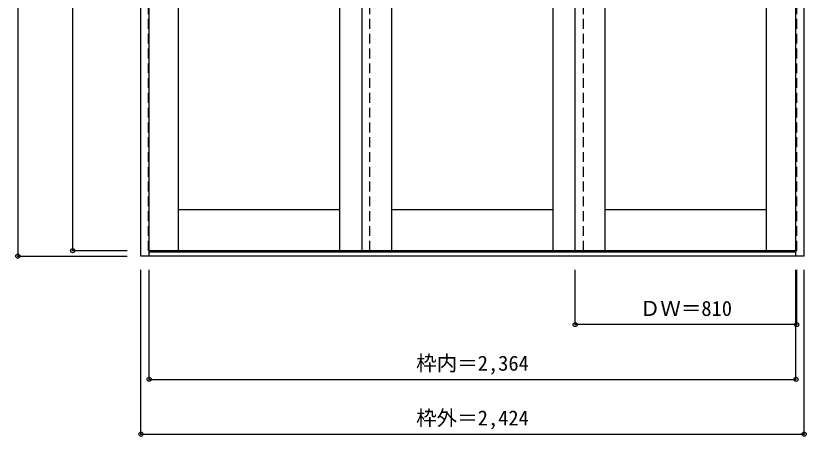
# Model space of a CAD drawing. Units: millimetres, scale not verified. Extents: x -1732 to 1244, y -2134 to 1143.
# Drawn here: x -1645 to 1244, y -2134 to -599 of the extents above; entities that cross this region are included whole.
import ezdxf
from ezdxf.enums import TextEntityAlignment as Align

# ---------------------------------------------------------------- set-up
doc = ezdxf.new("R2010")
doc.units = ezdxf.units.MM
doc.header["$LTSCALE"] = 30
doc.header["$PDMODE"] = 32
doc.header["$PDSIZE"] = 15
doc.linetypes.add('DASHED1', pattern=[1.8, 1.2, -0.6])
doc.layers.add('0-0', color=4, linetype='DASHED1')
doc.layers.add('0-1_寸法', color=7, linetype='Continuous')
doc.styles.add('ＭＳ ゴシック', font='')
doc.styles.get('ＭＳ ゴシック').set_extended_font_data('MS Gothic')

msp = doc.modelspace()

# ---------------------------------------------------------------- linework, layer by layer
at = {"layer": '0-0', "color": 3, "linetype": 'Continuous'}
for p, q in [((-1187.73, -1476.46), (-1187.73, 770.54)), ((-1157.73, -1476.46), (-1157.73, 770.54)), ((1206.27, -1476.46), (1206.27, 770.54)), ((1236.27, -1476.46), (1236.27, 770.54)), ((-1050.73, -1456.46), (-1050.73, 726.54)), ((-460.73, -1456.46), (-460.73, 726.54)), ((-380.73, 726.54), (-380.73, -1456.46)), ((-270.73, -1456.46), (-270.73, 726.54)), ((319.27, -1456.46), (319.27, 726.54)), ((399.27, -1456.46), (399.27, 726.54)), ((509.27, -1456.46), (509.27, 726.54)), ((1099.27, -1456.46), (1099.27, 726.54)), ((-1050.73, -1306.46), (-460.73, -1306.46)), ((-270.73, -1306.46), (319.27, -1306.46)), ((509.27, -1306.46), (1099.27, -1306.46)), ((-1157.73, -1456.46), (1206.27, -1456.46)), ((1206.27, -1461.46), (-1157.73, -1461.46)), ((1236.27, -1476.46), (-1187.73, -1476.46))]:
    msp.add_line(p, q, dxfattribs=at)
at = {"layer": '0-0'}
for p, q in [((-1160.73, -1456.46), (-1160.73, 726.54)), ((-350.73, -1456.46), (-350.73, 726.54)), ((429.27, -1456.46), (429.27, 726.54)), ((-1157.73, -1456.46), (-1160.73, -1456.46)), ((1206.27, -1456.46), (1209.27, -1456.46))]:
    msp.add_line(p, q, dxfattribs=at)
msp.add_lwpolyline([(1209.27, -1456.46), (1209.27, 726.54), (1206.27, 726.54)], dxfattribs=at)
at = {"layer": '0-1_寸法', "color": 4}
for p, q in [((-1637.73, 770.54), (-1637.73, -1476.46)), ((-1437.73, 726.54), (-1437.73, -1456.46)), ((-1437.73, -1456.46), (-1237.73, -1456.46)), ((-1637.73, -1476.46), (-1237.73, -1476.46)), ((-1187.73, -2126.46), (-1187.73, -1526.46)), ((-1157.73, -1926.46), (-1157.73, -1526.46)), ((399.27, -1726.46), (399.27, -1526.46)), ((1209.27, -1726.46), (1209.27, -1526.46)), ((1209.27, -1726.46), (399.27, -1726.46))]:
    msp.add_line(p, q, dxfattribs=at)
for points in [[(-1187.73, -2126.46), (1236.27, -2126.46), (1236.27, -1526.46)], [(-1157.73, -1926.46), (1206.27, -1926.46), (1206.27, -1526.46)]]:
    msp.add_lwpolyline(points, dxfattribs=at)
at = {"layer": '0-1_寸法'}
for p in [(-1637.73, -1476.46), (-1437.73, -1456.46), (399.27, -1726.46), (1209.27, -1726.46), (-1157.73, -1926.46), (1206.27, -1926.46), (-1187.73, -2126.46), (1236.27, -2126.46)]:
    msp.add_point(p, dxfattribs=at)

# ---------------------------------------------------------------- texts
at = {"layer": '0-1_寸法', "style": 'ＭＳ ゴシック'}
for s, p in [('ＤＷ＝810', (635.52, -1711.46)), ('枠内＝2,364', (-181.98, -1911.46)), ('枠外＝2,424', (-181.98, -2111.46))]:
    msp.add_text(s, height=54.99, dxfattribs=at).set_placement(p, align=Align.BOTTOM_LEFT)

doc.saveas('drawing.dxf')
